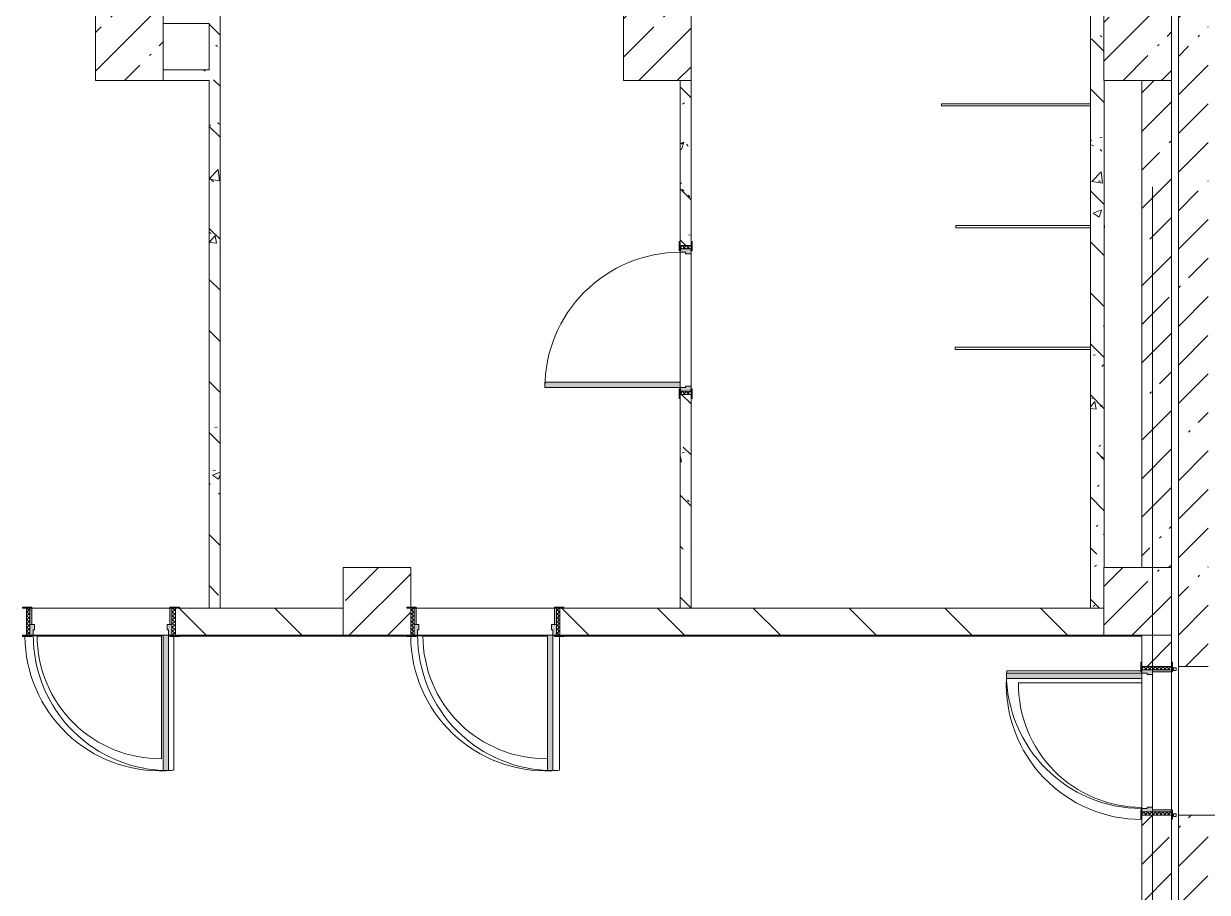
# Model space of a CAD drawing. Header units: millimetres. Extents: x -3245 to 186632, y -8553 to 29000.
# Drawn here: x 135842 to 144587, y 16700 to 23120 of the extents above; entities that cross this region are included whole.
import ezdxf

# ---------------------------------------------------------------- set-up
doc = ezdxf.new("R2010")
doc.units = ezdxf.units.MM
for name, color, linetype, lineweight, true_color in [('A-DOOR-2', 7, 'Continuous', 5, 0xaaaaaa), ('A-DOOR-3', 7, 'Continuous', 5, 0xe2e2e2), ('A-DOOR-FRAM-2', 7, 'Continuous', 5, 0xe2e2e2), ('A-DOOR-FRAM-3', 7, 'Continuous', 5, 0xaaaaaa), ('A-FLOR-2', 7, 'Continuous', 5, 0xaaaaaa), ('I-WALL-31', 7, 'Continuous', 5, 0x787878)]:
    doc.layers.add(name, color=color, linetype=linetype, lineweight=lineweight, true_color=true_color)
for name, color, linetype, lineweight in [('A-GENM', 7, 'Continuous', 5), ('A-WALL', 7, 'Continuous', 9), ('A-WALL-7', 7, 'Continuous', 5), ('I-WALL-29', 7, 'Continuous', 5), ('S-COLS-2', 7, 'Continuous', 5), ('Оси', 7, 'Continuous', 9)]:
    doc.layers.add(name, color=color, linetype=linetype, lineweight=lineweight)
pattern_1 = [(45, (59622.45, 0), (-285.1231, 285.1231), []), (45, (59907.57, 0), (-285.1231, 285.1231), [504.031, -100.806, 16.764, -84.042])]
pattern_2 = [(135, (59622.45, 0), (-377.1708, -377.1708), [533.4, -88.9, 17.78, -88.9]), (135, (59622.45, 376.94), (-377.1708, -377.1708), []), (50, (59622.45, 0), (637.6445, -55.7866), [66.675, -733.425]), (355, (59622.45, 0), (-123.3494, 668.699), [53.34, -586.74]), (100.451, (59675.6, -4.65), (514.299, 612.908), [56.665, -623.315]), (46.184, (59622.45, 177.8), (948.7764, -147.15), [100.012, -1100.137]), (96.636, (59701.5, 165.5), (830.909, 865.997), [84.998, -934.973]), (351.184, (59622.45, 177.8), (830.918, 865.988), [80.01, -880.11]), (21, (59711.35, 133.35), (530.6506, -357.9283), [66.675, -733.425]), (326, (59711.35, 133.35), (216.308, 644.6585), [53.34, -586.74]), (71.451, (59755.6, 103.5), (746.9596, 286.7243), [56.665, -623.315]), (37.5, (59622.45, 0), (10.81053, 295.9426), [16.764, -562.864, 16.764, -578.866, -588.962]), (37.5, (59622.45, 0), (10.81053, 295.9426), [-1175.258, 16.764, -572.198]), (7.5, (59622.45, 0), (233.8692, 350.6318), [16.764, -322.834, 16.764, -549.529, -224.472]), (7.5, (59622.45, 0), (233.8692, 350.6318), [-905.891, 16.764, -207.708]), (327.5, (59424.2, 0), (474.5678, -20.0513), [16.764, -205.486, 16.764, -676.656, -920.115]), (327.5, (59424.2, 0), (474.5678, -20.0513), [-915.67, 16.764, -903.351]), (317.5, (59335.3, 0), (518.4522, 88.9934), [16.764, -272.161, 16.764, -443.738, -653.415]), (317.5, (59335.3, 0), (518.4522, 88.9934), [-749.427, 16.764, -636.651])]

# ---------------------------------------------------------------- blocks, each defined once
blk = doc.blocks.new('BSC_Колонна _Прямоугольная - 500х500-23287078-2_4_1_птичка')
at = {"layer": 'S-COLS-2'}
h = blk.add_hatch(dxfattribs=at)
h.set_pattern_fill('FP_132', color=256, style=0, pattern_type=2)
h.set_pattern_definition([(45, (-84450, -22950), (-285.1231, 285.1231), []), (45, (-84164.88, -22950), (-285.1231, 285.1231), [504.031, -100.806, 16.764, -84.042])])
h.paths.add_polyline_path([(-250, -250), (250, -250), (250, 250), (-250, 250), (-250, -160)])
for p, q in [((250, 250), (-250, 250)), ((-250, 250), (-250, -250)), ((250, -250), (250, 250)), ((-250, -250), (250, -250))]:
    blk.add_line(p, q, dxfattribs=at)
blk = doc.blocks.new('BSC_Колонна _Прямоугольная - 500х500-V141-2_4_1_птичка')
at = {"layer": 'S-COLS-2'}
h = blk.add_hatch(dxfattribs=at)
h.set_pattern_fill('FP_155', color=256, style=0, pattern_type=2)
h.set_pattern_definition([(45, (-77000, -22950), (-285.1231, 285.1231), []), (45, (-76714.88, -22950), (-285.1231, 285.1231), [504.031, -100.806, 16.764, -84.042])])
h.paths.add_polyline_path([(-250, -250), (250, -250), (250, 250), (-250, 250), (-250, -160)])
for p, q in [((250, 250), (-250, 250)), ((-250, 250), (-250, -250)), ((250, -250), (250, 250)), ((-250, -250), (250, -250))]:
    blk.add_line(p, q, dxfattribs=at)
blk = doc.blocks.new('110_Дверь_СКБ_1Ст_Внутренняя1 - Д-4 1100x2100h_су мгн-V146-2_4_1_птичка')
at = {"layer": 'A-DOOR-2'}
h = blk.add_hatch(dxfattribs=at)
h.set_pattern_fill('FP_159', color=256, style=0, pattern_type=2)
h.set_pattern_definition([(135, (1751.41, 104.685), (-14.14214, -14.14214), []), (225, (1751.41, 104.685), (14.14214, -14.14214), [])])
h.paths.add_polyline_path([(537.5, -40), (562.5, -40), (562.5, 40), (537.5, 40)])
at = {"layer": 'A-DOOR-3'}
h = blk.add_hatch(color=256, dxfattribs=at)
h.paths.add_polyline_path([(-512.5, 40), (-512.5, -40), (-477.5, -40), (-477.5, 0), (-487.5, 0), (-487.5, 40)])
h.paths.add_polyline_path([(502.5, 0), (502.5, -40), (537.5, -40), (537.5, 40), (512.5, 40), (512.5, 0)])
at = {"layer": 'A-DOOR-FRAM-2'}
for points in [[(-487.5, 1040), (-487.5, 40), (-447.5, 40), (-447.5, 1040)], [(-567.5, 40), (-497.5, 40), (-497.5, 48), (-567.5, 48)], [(522.5, 40), (592.5, 40), (592.5, 48), (522.5, 48)], [(-567.5, -48), (-497.5, -48), (-497.5, -40), (-567.5, -40)], [(522.5, -48), (592.5, -48), (592.5, -40), (522.5, -40)]]:
    blk.add_hatch(color=256, dxfattribs=at).paths.add_polyline_path(points)
at = {"layer": 'A-DOOR-FRAM-3'}
h = blk.add_hatch(dxfattribs=at)
h.set_pattern_fill('FP_160', color=256, style=0, pattern_type=2)
h.set_pattern_definition([(45, (-371.384, 104.685), (-14.1421, 14.1421), []), (135, (-371.384, 104.685), (-14.1421, -14.1421), [])])
h.paths.add_polyline_path([(-537.5, -40), (-512.5, -40), (-512.5, 40), (-537.5, 40)])
at = {"layer": 'A-DOOR-2'}
for p, q in [((-487.5, 1040), (-487.5, 40)), ((-447.5, 1040), (-487.5, 1040)), ((-447.5, 40), (-447.5, 1040)), ((-487.5, 40), (-447.5, 40))]:
    blk.add_line(p, q, dxfattribs=at)
blk.add_arc((-487.5, 40), 1000, 360, 90, dxfattribs=at)
at = {"layer": 'A-DOOR-FRAM-3'}
for p, q in [((-497.5, 48), (-567.5, 48)), ((-567.5, 48), (-567.5, 40)), ((-567.5, 40), (-497.5, 40)), ((-512.5, 40), (-537.5, 40)), ((-537.5, 40), (-537.5, -40)), ((-487.5, 40), (-512.5, 40)), ((-512.5, 40), (-512.5, -40)), ((-512.5, -40), (-512.5, 40)), ((-497.5, 40), (-512.5, 40)), ((-512.5, 40), (-512.5, 39)), ((-512.5, 39), (-497.5, 39)), ((-497.5, 40), (-497.5, 48)), ((-497.5, 39), (-497.5, 40)), ((-487.5, 0), (-487.5, 40)), ((-477.5, 0), (-487.5, 0)), ((-477.5, -40), (-477.5, 0)), ((512.5, 0), (502.5, 0)), ((502.5, 0), (502.5, -40)), ((512.5, 40), (512.5, 0)), ((537.5, 40), (512.5, 40)), ((592.5, 48), (522.5, 48)), ((522.5, 48), (522.5, 40)), ((537.5, 40), (522.5, 40)), ((522.5, 40), (522.5, 39)), ((522.5, 40), (592.5, 40)), ((522.5, 39), (537.5, 39)), ((537.5, -40), (537.5, 40)), ((562.5, 40), (537.5, 40)), ((537.5, 40), (537.5, -40)), ((537.5, 39), (537.5, 40)), ((562.5, -40), (562.5, 40)), ((592.5, 40), (592.5, 48)), ((-497.5, -40), (-567.5, -40)), ((-567.5, -40), (-567.5, -48)), ((-567.5, -48), (-497.5, -48)), ((-537.5, -40), (-512.5, -40)), ((-497.5, -39), (-512.5, -39)), ((-512.5, -39), (-512.5, -40)), ((-512.5, -40), (-477.5, -40)), ((-512.5, -40), (-497.5, -40)), ((-497.5, -40), (-497.5, -39)), ((-497.5, -48), (-497.5, -40)), ((502.5, -40), (537.5, -40)), ((537.5, -39), (522.5, -39)), ((522.5, -39), (522.5, -40)), ((522.5, -40), (537.5, -40)), ((592.5, -40), (522.5, -40)), ((522.5, -40), (522.5, -48)), ((522.5, -48), (592.5, -48)), ((537.5, -40), (537.5, -39)), ((537.5, -40), (562.5, -40)), ((592.5, -48), (592.5, -40))]:
    blk.add_line(p, q, dxfattribs=at)
blk = doc.blocks.new('110_Дверь_СКБ_1Ст_Внутренняя1 - Д-4 1100x2100h_су мгн-V147-2_4_1_птичка')
at = {"layer": 'A-DOOR-2'}
h = blk.add_hatch(dxfattribs=at)
h.set_pattern_fill('FP_15', color=256, style=0, pattern_type=2)
h.set_pattern_definition([(135, (1751.41, 164.685), (-14.14214, -14.14214), []), (225, (1751.41, 164.685), (14.14214, -14.14214), [])])
h.paths.add_polyline_path([(562.5, 100), (537.5, 100), (537.5, -100), (562.5, -100)])
at = {"layer": 'A-DOOR-3'}
h = blk.add_hatch(color=256, dxfattribs=at)
h.paths.add_polyline_path([(512.5, 100), (512.5, 60), (502.5, 60), (502.5, 20), (537.5, 20), (537.5, 100)])
h.paths.add_polyline_path([(-487.5, 100), (-512.5, 100), (-512.5, 20), (-477.5, 20), (-477.5, 60), (-487.5, 60)])
at = {"layer": 'A-DOOR-FRAM-2'}
for points in [[(-487.5, 1100), (-487.5, 100), (-447.5, 100), (-447.5, 1100)], [(-567.5, 108), (-567.5, 100), (-497.5, 100), (-497.5, 108)], [(592.5, 108), (522.5, 108), (522.5, 100), (592.5, 100)], [(-497.5, 20), (-512.5, 20), (-512.5, -100), (-497.5, -100)], [(537.5, 20), (522.5, 20), (522.5, -100), (537.5, -100)], [(-567.5, -100), (-567.5, -108), (-497.5, -108), (-497.5, -100)], [(592.5, -100), (522.5, -100), (522.5, -108), (592.5, -108)]]:
    blk.add_hatch(color=256, dxfattribs=at).paths.add_polyline_path(points)
at = {"layer": 'A-DOOR-FRAM-3'}
h = blk.add_hatch(dxfattribs=at)
h.set_pattern_fill('FP_16', color=256, style=0, pattern_type=2)
h.set_pattern_definition([(45, (-371.384, 164.685), (-14.1421, 14.1421), []), (135, (-371.384, 164.685), (-14.1421, -14.1421), [])])
h.paths.add_polyline_path([(-512.5, 100), (-537.5, 100), (-537.5, -100), (-512.5, -100)])
at = {"layer": 'A-DOOR-2'}
for p, q in [((-487.5, 1100), (-487.5, 100)), ((-447.5, 1100), (-487.5, 1100)), ((-447.5, 100), (-447.5, 1100)), ((-487.5, 100), (-447.5, 100))]:
    blk.add_line(p, q, dxfattribs=at)
blk.add_arc((-487.5, 100), 1000, 360, 90, dxfattribs=at)
at = {"layer": 'A-DOOR-FRAM-3'}
for p, q in [((-497.5, 108), (-567.5, 108)), ((-567.5, 108), (-567.5, 100)), ((-567.5, 100), (-497.5, 100)), ((-512.5, 100), (-537.5, 100)), ((-537.5, 100), (-537.5, -100)), ((-487.5, 100), (-512.5, 100)), ((-512.5, 100), (-512.5, 20)), ((-512.5, -100), (-512.5, 100)), ((-497.5, 100), (-512.5, 100)), ((-512.5, 100), (-512.5, 99)), ((-512.5, 99), (-497.5, 99)), ((-497.5, 100), (-497.5, 108)), ((-497.5, 99), (-497.5, 100)), ((-487.5, 60), (-487.5, 100)), ((512.5, 100), (512.5, 60)), ((537.5, 100), (512.5, 100)), ((592.5, 108), (522.5, 108)), ((522.5, 108), (522.5, 100)), ((537.5, 100), (522.5, 100)), ((522.5, 100), (522.5, 99)), ((522.5, 100), (592.5, 100)), ((522.5, 99), (537.5, 99)), ((537.5, 20), (537.5, 100)), ((562.5, 100), (537.5, 100)), ((537.5, 100), (537.5, -100)), ((537.5, 99), (537.5, 100)), ((562.5, -100), (562.5, 100)), ((592.5, 100), (592.5, 108)), ((-512.5, 20), (-477.5, 20)), ((-497.5, 20), (-512.5, 20)), ((-512.5, 20), (-512.5, -100)), ((-497.5, -100), (-497.5, 20)), ((-477.5, 60), (-487.5, 60)), ((-477.5, 20), (-477.5, 60)), ((512.5, 60), (502.5, 60)), ((502.5, 60), (502.5, 20)), ((502.5, 20), (537.5, 20)), ((537.5, 20), (522.5, 20)), ((522.5, 20), (522.5, -100)), ((537.5, -100), (537.5, 20)), ((-497.5, -100), (-567.5, -100)), ((-567.5, -100), (-567.5, -108)), ((-567.5, -108), (-497.5, -108)), ((-537.5, -100), (-512.5, -100)), ((-512.5, -100), (-497.5, -100)), ((-497.5, -108), (-497.5, -100)), ((522.5, -100), (537.5, -100)), ((592.5, -100), (522.5, -100)), ((522.5, -100), (522.5, -108)), ((522.5, -108), (592.5, -108)), ((537.5, -100), (562.5, -100)), ((592.5, -108), (592.5, -100))]:
    blk.add_line(p, q, dxfattribs=at)
blk = doc.blocks.new('131_Сантехническая перегородка - СП-2-29831410-2_4_1_птичка')
at = {"layer": 'A-GENM'}
for p, q in [((0, 8), (1100, 8)), ((1100, 8), (1100, -8)), ((1100, -8), (0, -8))]:
    blk.add_line(p, q, dxfattribs=at)
blk = doc.blocks.new('131_Сантехническая перегородка - СП-2-16286057-2_4_1_птичка')
at = {"layer": 'A-GENM'}
for p, q in [((0, 8), (995.7, 8)), ((0, 8), (0, -8)), ((1100, 8), (1100, -8)), ((995.7, -8), (0, -8))]:
    blk.add_line(p, q, dxfattribs=at)
blk = doc.blocks.new('131_Сантехническая перегородка - СП-2-V150-2_4_1_птичка')
at = {"layer": 'A-GENM'}
for p, q in [((0, 8), (1000.7, 8)), ((0, 8), (0, -8)), ((1000.7, -8), (0, -8))]:
    blk.add_line(p, q, dxfattribs=at)
blk = doc.blocks.new('110_Дверь_СКБ_1Ст_Внутренняя1 - Д-4 _л_ 1100x2100h_су мгн-V175-2_4_1_птичка')
at = {"layer": 'A-DOOR-2'}
h = blk.add_hatch(dxfattribs=at)
h.set_pattern_fill('FP_48', color=256, style=0, pattern_type=2)
h.set_pattern_definition([(135, (1751.41, 174.685), (-14.14214, -14.14214), []), (225, (1751.41, 174.685), (14.14214, -14.14214), [])])
h.paths.add_polyline_path([(537.5, -110), (562.5, -110), (562.5, 110), (537.5, 110)])
at = {"layer": 'A-DOOR-3'}
h = blk.add_hatch(color=256, dxfattribs=at)
h.paths.add_polyline_path([(-512.5, 110), (-512.5, 30), (-477.5, 30), (-477.5, 70), (-487.5, 70), (-487.5, 110)])
h.paths.add_polyline_path([(502.5, 70), (502.5, 30), (537.5, 30), (537.5, 110), (512.5, 110), (512.5, 70)])
at = {"layer": 'A-DOOR-FRAM-2'}
for points in [[(472.5, 110), (512.5, 110), (512.5, 1110), (472.5, 1110), (472.5, 401.4)], [(-567.5, 110), (-497.5, 110), (-497.5, 118), (-567.5, 118)], [(522.5, 110), (592.5, 110), (592.5, 118), (522.5, 118)], [(-512.5, 30), (-512.5, -110), (-497.5, -110), (-497.5, 30)], [(522.5, -110), (537.5, -110), (537.5, 30), (522.5, 30)], [(-567.5, -118), (-497.5, -118), (-497.5, -110), (-567.5, -110)], [(522.5, -118), (592.5, -118), (592.5, -110), (522.5, -110)]]:
    blk.add_hatch(color=256, dxfattribs=at).paths.add_polyline_path(points)
at = {"layer": 'A-DOOR-FRAM-3'}
h = blk.add_hatch(dxfattribs=at)
h.set_pattern_fill('FP_49', color=256, style=0, pattern_type=2)
h.set_pattern_definition([(45, (-371.384, 174.685), (-14.1421, 14.1421), []), (135, (-371.384, 174.685), (-14.1421, -14.1421), [])])
h.paths.add_polyline_path([(-537.5, 110), (-537.5, -110), (-512.5, -110), (-512.5, 110)])
at = {"layer": 'A-DOOR-2'}
for p, q in [((512.5, 1110), (472.5, 1110)), ((472.5, 1110), (472.5, 110)), ((512.5, 110), (512.5, 1110)), ((472.5, 110), (512.5, 110))]:
    blk.add_line(p, q, dxfattribs=at)
blk.add_arc((512.5, 110), 1000, 90, 180, dxfattribs=at)
at = {"layer": 'A-DOOR-FRAM-3'}
for p, q in [((-497.5, 118), (-567.5, 118)), ((-567.5, 118), (-567.5, 110)), ((-567.5, 110), (-497.5, 110)), ((-512.5, 110), (-537.5, 110)), ((-537.5, 110), (-537.5, -110)), ((-487.5, 110), (-512.5, 110)), ((-512.5, 110), (-512.5, 30)), ((-512.5, -110), (-512.5, 110)), ((-497.5, 110), (-512.5, 110)), ((-512.5, 110), (-512.5, 109)), ((-512.5, 109), (-497.5, 109)), ((-497.5, 110), (-497.5, 118)), ((-497.5, 109), (-497.5, 110)), ((-487.5, 70), (-487.5, 110)), ((512.5, 110), (512.5, 70)), ((537.5, 110), (512.5, 110)), ((592.5, 118), (522.5, 118)), ((522.5, 118), (522.5, 110)), ((537.5, 110), (522.5, 110)), ((522.5, 110), (522.5, 109)), ((522.5, 110), (592.5, 110)), ((522.5, 109), (537.5, 109)), ((537.5, 30), (537.5, 110)), ((562.5, 110), (537.5, 110)), ((537.5, 110), (537.5, -110)), ((537.5, 109), (537.5, 110)), ((562.5, -110), (562.5, 110)), ((592.5, 110), (592.5, 118)), ((-512.5, 30), (-477.5, 30)), ((-497.5, 30), (-512.5, 30)), ((-512.5, 30), (-512.5, -110)), ((-497.5, -110), (-497.5, 30)), ((-477.5, 70), (-487.5, 70)), ((-477.5, 30), (-477.5, 70)), ((512.5, 70), (502.5, 70)), ((502.5, 70), (502.5, 30)), ((502.5, 30), (537.5, 30)), ((537.5, 30), (522.5, 30)), ((522.5, 30), (522.5, -110)), ((537.5, -110), (537.5, 30)), ((-497.5, -110), (-567.5, -110)), ((-567.5, -110), (-567.5, -118)), ((-567.5, -118), (-497.5, -118)), ((-537.5, -110), (-512.5, -110)), ((-512.5, -110), (-497.5, -110)), ((-497.5, -118), (-497.5, -110)), ((522.5, -110), (537.5, -110)), ((592.5, -110), (522.5, -110)), ((522.5, -110), (522.5, -118)), ((522.5, -118), (592.5, -118)), ((537.5, -110), (562.5, -110)), ((592.5, -118), (592.5, -110))]:
    blk.add_line(p, q, dxfattribs=at)
blk = doc.blocks.new('BSC_Колонна _Прямоугольная - 500х500-V194-2_4_1_птичка')
at = {"layer": 'S-COLS-2'}
h = blk.add_hatch(dxfattribs=at)
h.set_pattern_fill('FP_195', color=256, style=0, pattern_type=2)
h.set_pattern_definition([(45, (-78830, -18850), (-285.1231, 285.1231), []), (45, (-78544.88, -18850), (-285.1231, 285.1231), [504.031, -100.806, 16.764, -84.042])])
h.paths.add_polyline_path([(-206.5, -250), (250, -250), (250, -50), (220, -50), (220, -42), (250, -42), (250, 250), (-250, 250), (-250, -250)])
for p, q in [((250, 250), (-250, 250)), ((-250, 250), (-250, -250)), ((250, -42), (250, 250)), ((-250, -250), (220, -250))]:
    blk.add_line(p, q, dxfattribs=at)
blk = doc.blocks.new('BSC_Колонна _Прямоугольная - 500х500-V195-2_4_1_птичка')
at = {"layer": 'S-COLS-2'}
h = blk.add_hatch(dxfattribs=at)
h.set_pattern_fill('FP_196', color=256, style=0, pattern_type=2)
h.set_pattern_definition([(45, (-84450, -18850), (-285.1231, 285.1231), []), (45, (-84164.88, -18850), (-285.1231, 285.1231), [504.031, -100.806, 16.764, -84.042])])
h.paths.add_polyline_path([(-250, -250), (250, -250), (250, 250), (-250, 250), (-250, -109.1)])
for p, q in [((250, 250), (-250, 250)), ((-250, 250), (-250, -250)), ((250, -250), (250, 250)), ((-250, -250), (250, -250))]:
    blk.add_line(p, q, dxfattribs=at)
blk = doc.blocks.new('BSC_Колонна _Прямоугольная - 500х500-V196-2_4_1_птичка')
at = {"layer": 'S-COLS-2'}
h = blk.add_hatch(dxfattribs=at)
h.set_pattern_fill('FP_197', color=256, style=0, pattern_type=2)
h.set_pattern_definition([(45, (-80900, -22950), (-285.1231, 285.1231), []), (45, (-80614.88, -22950), (-285.1231, 285.1231), [504.031, -100.806, 16.764, -84.042])])
h.paths.add_polyline_path([(-250, -250), (250, -250), (250, 250), (-250, 250), (-250, -160)])
for p, q in [((250, 250), (-250, 250)), ((-250, 250), (-250, -250)), ((250, -250), (250, 250)), ((-250, -250), (250, -250))]:
    blk.add_line(p, q, dxfattribs=at)

msp = doc.modelspace()

# ---------------------------------------------------------------- hatches: boundary and pattern name
at = {"layer": 'I-WALL-29'}
h = msp.add_hatch(dxfattribs=at)
h.set_pattern_fill('FP_131', color=256, style=0, pattern_type=2)
h.set_pattern_definition(pattern_1)
h.paths.add_polyline_path([(144372.4, 18370), (144592.4, 18370), (144592.4, 27100), (144372.4, 27100), (144372.4, 18740.9)])
h = msp.add_hatch(dxfattribs=at)
h.set_pattern_fill('FP_131', color=256, style=0, pattern_type=2)
h.set_pattern_definition(pattern_1)
h.paths.add_polyline_path([(144322.4, 15150), (144322.4, 15530), (144102.4, 15530), (144102.4, 15150)])
h.paths.add_polyline_path([(144102.4, 18570), (144322.4, 18570), (144322.4, 18600), (144102.4, 18600)])
h.paths.add_polyline_path([(144102.4, 19100), (144322.4, 19100), (144322.4, 22700), (144102.4, 22700), (144102.4, 19319.3)])
h.paths.add_polyline_path([(144226.6, 23200), (144322.4, 23200), (144322.4, 26600), (144102.4, 26600), (144102.4, 23200)])
h = msp.add_hatch(dxfattribs=at)
h.set_pattern_fill('FP_134', color=256, style=0, pattern_type=2)
h.set_pattern_definition([(135, (59622.45, 0), (-353.5534, -353.5534), [])])
h.paths.add_polyline_path([(141956, 18600), (143822.4, 18600), (143822.4, 18800), (139802.4, 18800), (139802.4, 18600), (140101, 18600)])
h.paths.add_polyline_path([(136992.4, 18600), (138202.4, 18600), (138202.4, 18800), (136962.4, 18800), (136962.4, 18600)])
h.paths.add_polyline_path([(126382.4, 18600), (133162.4, 18600), (133162.4, 18800), (126382.4, 18800)])
h.paths.add_polyline_path([(133662.4, 18600), (135862.4, 18600), (135862.4, 18800), (133662.4, 18800), (133662.4, 18681)])
h = msp.add_hatch(dxfattribs=at)
h.set_pattern_fill('FP_131', color=256, style=0, pattern_type=2)
h.set_pattern_definition(pattern_1)
h.paths.add_polyline_path([(144102.4, 15530), (144322.4, 15530), (144322.4, 17270), (144102.4, 17270), (144102.4, 15848.6)])
h.paths.add_polyline_path([(144322.4, 18370), (144322.4, 18570), (144102.4, 18570), (144102.4, 18370)])
h = msp.add_hatch(dxfattribs=at)
h.set_pattern_fill('FP_131', color=256, style=0, pattern_type=2)
h.set_pattern_definition(pattern_1)
h.paths.add_polyline_path([(144372.4, 16300), (144592.4, 16300), (144592.4, 17270), (144372.4, 17270), (144372.4, 17005.5)])
at = {"layer": 'I-WALL-31'}
h = msp.add_hatch(dxfattribs=at)
h.set_pattern_fill('FP_142', color=256, style=0, pattern_type=2)
h.set_pattern_definition(pattern_2)
h.paths.add_polyline_path([(137212.4, 18800), (137292.4, 18800), (137292.4, 26900), (137212.4, 26900), (137212.4, 20476.2)])
h = msp.add_hatch(dxfattribs=at)
h.set_pattern_fill('FP_142', color=256, style=0, pattern_type=2)
h.set_pattern_definition(pattern_2)
h.paths.add_polyline_path([(143811.1, 18800), (143822.4, 18800), (143822.4, 26900), (143723.2, 26900), (143723.2, 18800)])
h = msp.add_hatch(dxfattribs=at)
h.set_pattern_fill('FP_142', color=256, style=0, pattern_type=2)
h.set_pattern_definition(pattern_2)
h.paths.add_polyline_path([(137212.4, 22700), (137212.4, 22780), (136872.4, 22780), (136872.4, 22700)])
h = msp.add_hatch(dxfattribs=at)
h.set_pattern_fill('FP_142', color=256, style=0, pattern_type=2)
h.set_pattern_definition(pattern_2)
h.paths.add_polyline_path([(140772.4, 18800), (140772.4, 20380), (140692.4, 20380), (140692.4, 18800)])
h.paths.add_polyline_path([(140692.4, 21480), (140772.4, 21480), (140772.4, 22700), (140692.4, 22700), (140692.4, 21510)])

# ---------------------------------------------------------------- linework, layer by layer
at = {"layer": 'A-FLOR-2'}
for p, q in [((135941.3, 18596.6), (135902.4, 18596.6)), ((136861.3, 18592.9), (135941.5, 18592.9)), ((136872.4, 18597.6), (136861.3, 18597.6)), ((136861.3, 18597.6), (136861.3, 17687.6)), ((136922.4, 18597.6), (136912.4, 18597.6)), ((136951.3, 17602.6), (136951.3, 18592)), ((138672.4, 18592.9), (136992.4, 18592.9)), ((138791.3, 18596.6), (138742.4, 18596.6)), ((139711.3, 18592.9), (138791.5, 18592.9)), ((139711.3, 18597.6), (139711.3, 17687.6)), ((139762.4, 18597.6), (139752.4, 18597.6)), ((139801.3, 17602.6), (139801.3, 18592)), ((144102.4, 18592.9), (139832.4, 18592.9)), ((144372.4, 18370), (144372.4, 17270)), ((144094.4, 18338.2), (143106.5, 18338.2)), ((144101.5, 18320), (144101.5, 18330)), ((144101.5, 18248.2), (144101.5, 18280)), ((143191.6, 18248.2), (144101.5, 18248.2)), ((144100.5, 17310), (144100.5, 17328.2))]:
    msp.add_line(p, q, dxfattribs=at)
for centre, radius, start, end in [((136851.3, 18597.6), 1000, 180.32046, 272.39422), ((136851.3, 18597.6), 910, 180.06296, 270.62964), ((139701.3, 18597.6), 1000, 180.32046, 272.39422), ((139701.3, 18597.6), 910, 180.06296, 270.62964), ((144101.5, 18238.2), 1000, 177.59974, 269.9427), ((144101.5, 18238.2), 1000, 174.26083, 175.30446), ((144101.5, 18238.2), 910, 179.37036, 269.93704), ((136851.3, 18597.6), 1000, 273.50823, 275.73917), ((139701.3, 18597.6), 1000, 272.93441, 275.73917)]:
    msp.add_arc(centre, radius, start, end, dxfattribs=at)
at = {"layer": 'A-WALL'}
for p, q in [((137212.4, 18800), (137292.4, 18800)), ((140692.4, 18800), (140772.4, 18800)), ((143723.2, 18800), (143822.4, 18800))]:
    msp.add_line(p, q, dxfattribs=at)
at = {"layer": 'A-WALL-7'}
for p, q in [((144357.4, 18358.5), (144337.4, 18358.5)), ((144337.4, 18358.5), (144337.4, 18338.5)), ((144337.4, 18338.5), (144357.4, 18338.5)), ((144357.4, 18338.5), (144357.4, 18358.5)), ((144357.4, 17280), (144337.4, 17280)), ((144337.4, 17280), (144337.4, 17260)), ((144337.4, 17260), (144357.4, 17260)), ((144357.4, 17260), (144357.4, 17280))]:
    msp.add_line(p, q, dxfattribs=at)
at = {"layer": 'I-WALL-29'}
for p, q in [((144372.4, 27100), (144372.4, 18370)), ((137292.4, 18800), (137292.4, 26900)), ((143723.2, 23420), (143723.2, 18800)), ((136872.4, 23120), (137212.4, 23120)), ((137212.4, 23120), (137212.4, 22780)), ((137212.4, 22780), (136872.4, 22780)), ((136872.4, 22700), (137212.4, 22700)), ((137212.4, 22700), (137212.4, 18800)), ((140692.4, 22700), (140692.4, 21510)), ((140772.4, 21510), (140772.4, 22700)), ((143823.2, 19100), (143823.2, 22700)), ((144102.4, 22700), (144102.4, 19100)), ((144322.4, 19100), (144322.4, 22700)), ((140692.4, 20470), (140692.4, 21430)), ((140772.4, 21420), (140772.4, 20440)), ((140692.4, 20350), (140692.4, 18800)), ((140772.4, 18800), (140772.4, 20350)), ((135902.4, 18800), (136922.4, 18800)), ((137212.4, 18800), (136992.4, 18800)), ((138202.4, 18800), (137292.4, 18800)), ((138742.4, 18800), (139762.4, 18800)), ((140692.4, 18800), (139832.4, 18800)), ((143723.2, 18800), (140772.4, 18800)), ((136872.4, 18600), (135912.4, 18600)), ((136992.4, 18600), (138202.4, 18600)), ((139712.4, 18600), (138752.4, 18600)), ((139832.4, 18600), (143822.4, 18600)), ((144102.4, 18600), (144102.4, 18400)), ((144322.4, 18400), (144322.4, 18600)), ((144372.4, 18370), (144592.4, 18370)), ((144102.4, 17320), (144102.4, 18280)), ((144322.4, 18330), (144322.4, 17310)), ((144102.4, 17240), (144102.4, 16130)), ((144322.4, 11550), (144322.4, 17240)), ((144372.4, 17270), (144372.4, 16100)), ((146584.2, 17270), (144372.4, 17270))]:
    msp.add_line(p, q, dxfattribs=at)
at = {"layer": 'Оси'}
msp.add_line((144182.4, 10029.8), (144182.4, 21915.1), dxfattribs=at)

# ---------------------------------------------------------------- block references
at = {"layer": 'A-DOOR-2'}
for name, p, rotation in [('110_Дверь_СКБ_1Ст_Внутренняя1 - Д-4 1100x2100h_су мгн-V146-2_4_1_птичка', (140732.4, 20917.5), 89.99999999999984), ('110_Дверь_СКБ_1Ст_Внутренняя1 - Д-4 1100x2100h_су мгн-V147-2_4_1_птичка', (136424.9, 18700), 180), ('110_Дверь_СКБ_1Ст_Внутренняя1 - Д-4 1100x2100h_су мгн-V147-2_4_1_птичка', (139264.9, 18700), 180), ('110_Дверь_СКБ_1Ст_Внутренняя1 - Д-4 _л_ 1100x2100h_су мгн-V175-2_4_1_птичка', (144212.4, 17807.5), 89.9999999999999)]:
    msp.add_blockref(name, p, dxfattribs=dict(at, rotation=rotation))
at = {"layer": 'A-GENM', "rotation": 180}
msp.add_blockref('131_Сантехническая перегородка - СП-2-29831410-2_4_1_птичка', (143723.2, 22520), dxfattribs=at)
at = {"layer": 'A-GENM'}
for name, p in [('131_Сантехническая перегородка - СП-2-16286057-2_4_1_птичка', (142727.4, 21620)), ('131_Сантехническая перегородка - СП-2-V150-2_4_1_птичка', (142722.4, 20720))]:
    msp.add_blockref(name, p, dxfattribs=at)
at = {"layer": 'S-COLS-2'}
for name, p in [('BSC_Колонна _Прямоугольная - 500х500-V141-2_4_1_птичка', (136622.4, 22950)), ('BSC_Колонна _Прямоугольная - 500х500-V196-2_4_1_птичка', (140522.4, 22950)), ('BSC_Колонна _Прямоугольная - 500х500-23287078-2_4_1_птичка', (144072.4, 22950)), ('BSC_Колонна _Прямоугольная - 500х500-V194-2_4_1_птичка', (138452.4, 18850)), ('BSC_Колонна _Прямоугольная - 500х500-V195-2_4_1_птичка', (144072.4, 18850))]:
    msp.add_blockref(name, p, dxfattribs=at)

doc.saveas('drawing.dxf')
